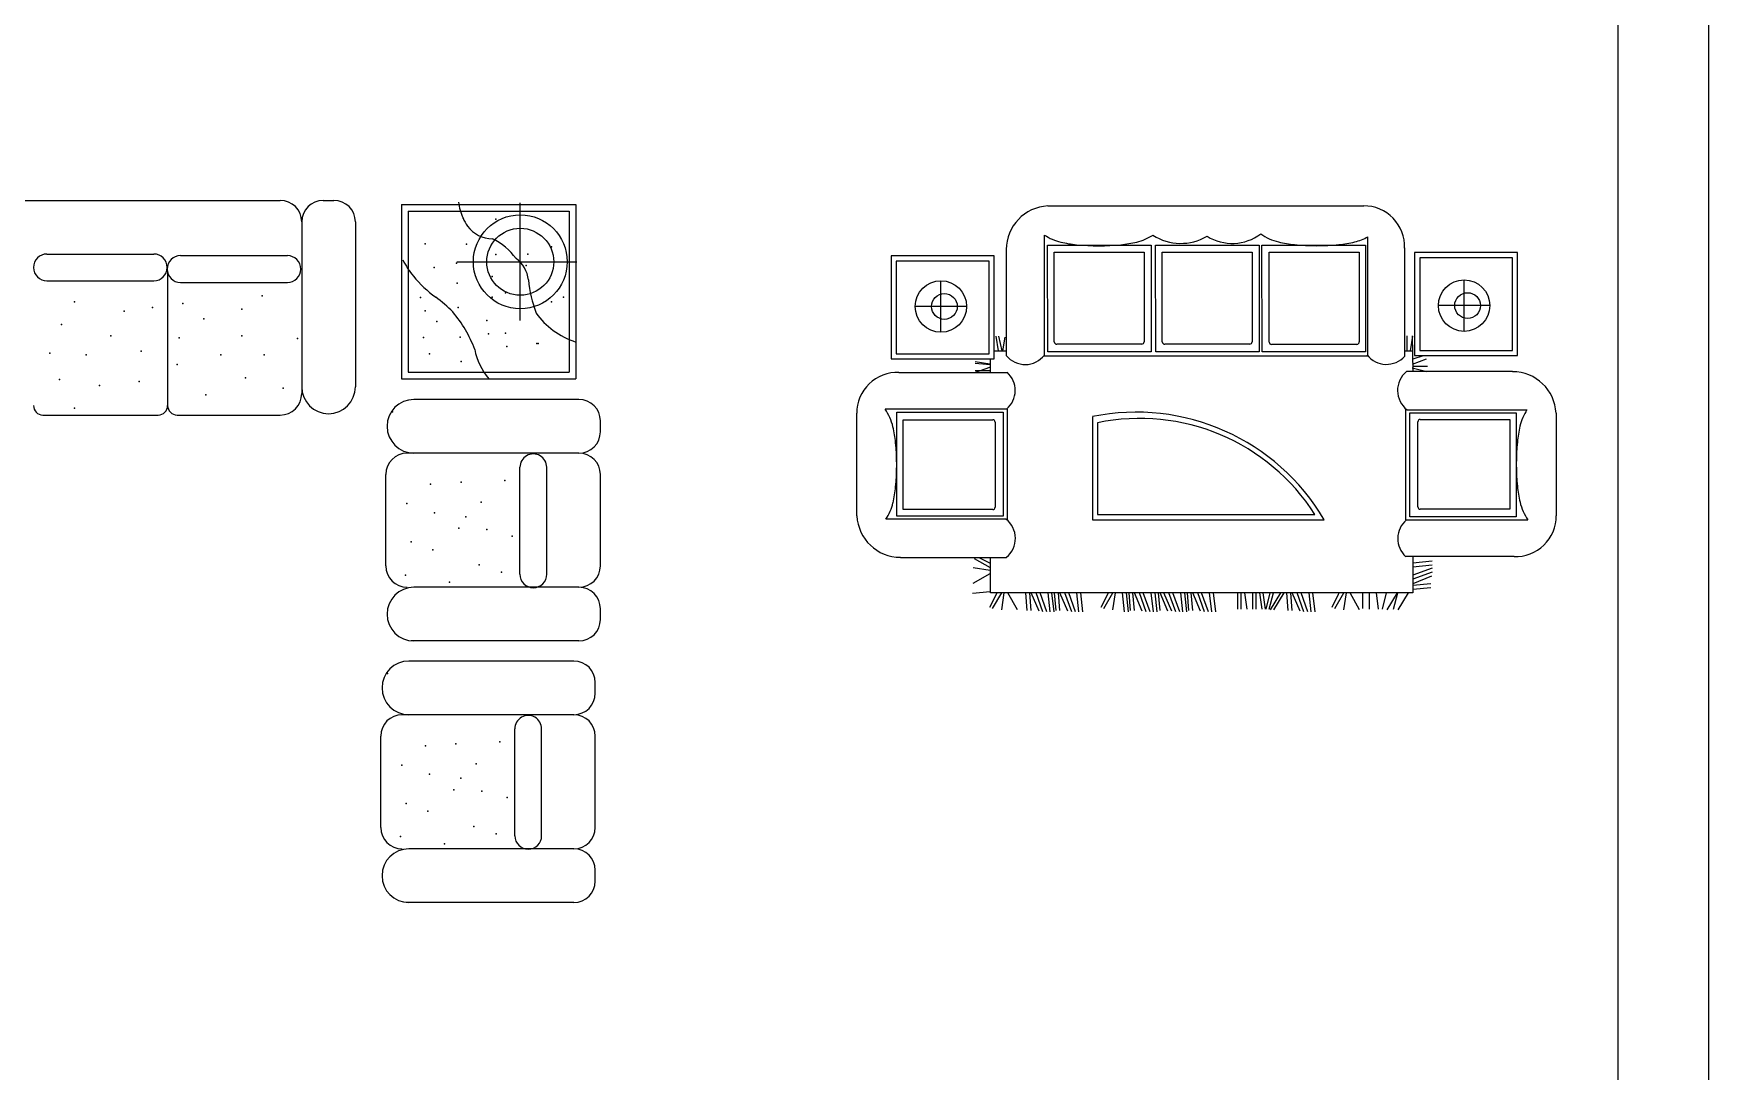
# Model space of a CAD drawing. Header units: inches. Extents: x -0.4 to 42.1, y 14 to 38.8.
# Drawn here: x 14.36 to 20.6, y 23.3 to 27.17 of the extents above; entities that cross this region are included whole.
import ezdxf

# ---------------------------------------------------------------- set-up
doc = ezdxf.new("R2010")
doc.units = ezdxf.units.IN
doc.header["$MEASUREMENT"] = 0
for name, color, linetype in [('02', 2, 'Continuous'), ('1', 1, 'Continuous'), ('4', 4, 'Continuous'), ('kadrbm', 4, 'Continuous')]:
    doc.layers.add(name, color=color, linetype=linetype)

# ---------------------------------------------------------------- blocks, each defined once
blk = doc.blocks.new('kadrbm')
at = {"layer": 'kadrbm', "color": 4}
blk.add_lwpolyline([(0, 0), (0, 24.7972), (21, 24.7972), (21, 0), (0, 0)], close=True, dxfattribs=at)
blk.add_lwpolyline([(20.6631, 0.3257), (20.6631, 24.4603), (0.3369, 24.4603), (0.3369, 0.3257), (20.6631, 0.3257)], dxfattribs=at)

msp = doc.modelspace()

# ---------------------------------------------------------------- linework, layer by layer
at = {"layer": '02'}
for p, q in [((13.9361, 26.5447), (15.2761, 26.5447)), ((15.4361, 26.5447), (15.4761, 26.5447)), ((15.7273, 26.5298), (15.7273, 25.8798)), ((15.7273, 26.5298), (16.3773, 26.5298)), ((16.1706, 26.0965), (16.1706, 26.5351)), ((16.3773, 26.5298), (16.3773, 25.8798)), ((15.3561, 26.4647), (15.3561, 25.8247)), ((15.5561, 26.4647), (15.5561, 25.8497)), ((18.1365, 26.3777), (18.5218, 26.3778)), ((18.1367, 25.98), (18.1365, 26.3777)), ((18.5218, 26.3778), (18.522, 25.9802)), ((18.5391, 26.3777), (18.9245, 26.3778)), ((18.5393, 25.98), (18.5391, 26.3777)), ((18.9245, 26.3778), (18.9247, 25.9802)), ((18.9354, 26.3777), (19.3208, 26.3778)), ((18.9356, 25.98), (18.9354, 26.3777)), ((19.3208, 26.3778), (19.321, 25.9802)), ((14.4061, 26.3447), (14.8046, 26.3447)), ((14.9042, 26.3387), (15.3026, 26.3387)), ((15.9336, 26.3158), (16.3809, 26.3158)), ((14.4061, 26.2447), (14.8046, 26.2447)), ((14.8561, 26.2749), (14.8561, 25.7797)), ((14.9042, 26.2387), (15.3026, 26.2387)), ((17.7386, 26.0533), (17.7385, 26.2453)), ((19.6889, 26.0566), (19.6887, 26.2486)), ((17.8346, 26.1494), (17.6426, 26.1492)), ((19.7848, 26.1527), (19.5928, 26.1525)), ((18.522, 25.9802), (18.1367, 25.98)), ((18.9247, 25.9802), (18.5393, 25.98)), ((19.321, 25.9802), (18.9356, 25.98)), ((19.3303, 25.9638), (18.121, 25.9638)), ((15.7273, 25.8798), (16.3773, 25.8798)), ((16.3893, 25.8027), (15.7743, 25.8027)), ((14.3911, 25.7447), (14.8211, 25.7447)), ((14.8911, 25.7447), (15.2761, 25.7447)), ((17.5741, 25.7554), (17.9706, 25.7554)), ((17.5741, 25.3674), (17.5741, 25.7554)), ((17.9706, 25.7554), (17.9706, 25.3674)), ((17.9855, 25.7669), (17.9855, 25.353)), ((19.4716, 25.3538), (19.4716, 25.7677)), ((19.4865, 25.3653), (19.4865, 25.7533)), ((19.4865, 25.7533), (19.8831, 25.7533)), ((19.8831, 25.7533), (19.8831, 25.3653)), ((16.4693, 25.6827), (16.4693, 25.7227)), ((16.3893, 25.6027), (15.7493, 25.6027)), ((16.1693, 25.1513), (16.1693, 25.5498)), ((16.2693, 25.1513), (16.2693, 25.5498)), ((15.6693, 25.1827), (15.6693, 25.5227)), ((16.4693, 25.1827), (16.4693, 25.5227)), ((17.9706, 25.3674), (17.5741, 25.3674)), ((19.8831, 25.3653), (19.4865, 25.3653)), ((16.3893, 25.1027), (15.7743, 25.1027)), ((16.4693, 24.9827), (16.4693, 25.0227)), ((16.3893, 24.9027), (15.7643, 24.9027)), ((16.3703, 24.828), (15.7553, 24.828)), ((16.4503, 24.708), (16.4503, 24.748)), ((16.3703, 24.628), (15.7303, 24.628)), ((15.6503, 24.208), (15.6503, 24.548)), ((16.1503, 24.1766), (16.1503, 24.5751)), ((16.2503, 24.1766), (16.2503, 24.5751)), ((16.4503, 24.208), (16.4503, 24.548)), ((16.3703, 24.128), (15.7553, 24.128)), ((16.4503, 24.008), (16.4503, 24.048)), ((16.3703, 23.928), (15.7453, 23.928))]:
    msp.add_line(p, q, dxfattribs=at)
for centre, radius in [((16.1706, 26.3158), 0.1748), ((17.7516, 26.1493), 0.048), ((19.7019, 26.1526), 0.048)]:
    msp.add_circle(centre, radius, dxfattribs=at)
for centre, radius, start, end in [((15.2761, 26.4647), 0.08, 0, 90), ((15.4361, 26.4647), 0.08, 90, 180), ((15.4761, 26.4647), 0.08, 0, 90), ((14.4061, 26.2947), 0.05, 90, 270), ((14.8046, 26.2947), 0.05, 270, 89.99996), ((14.9042, 26.2887), 0.05, 90, 270), ((15.3026, 26.2887), 0.05, 270, 89.99996), ((15.4561, 25.8497), 0.1, 180, 359.99998), ((15.2761, 25.8247), 0.08, 270, 0), ((15.7743, 25.7027), 0.1, 90, 270), ((16.3893, 25.7227), 0.08, 0, 90), ((14.3911, 25.7797), 0.035, 180, 270), ((14.8211, 25.7797), 0.035, 270, 0), ((14.8911, 25.7797), 0.035, 180, 270), ((16.3893, 25.6827), 0.08, 270, 0), ((15.7493, 25.5227), 0.08, 90, 180), ((16.2193, 25.5498), 0.05, 0, 180.00002), ((16.3893, 25.5227), 0.08, 0, 90), ((15.7493, 25.1827), 0.08, 180, 270), ((16.3893, 25.1827), 0.08, 270, 0), ((15.7743, 25.0027), 0.1, 90, 270), ((16.2193, 25.1513), 0.05, 180, 359.99998), ((16.3893, 25.0227), 0.08, 0, 90), ((16.3893, 24.9827), 0.08, 270, 0), ((15.7553, 24.728), 0.1, 90, 270), ((16.3703, 24.748), 0.08, 0, 90), ((16.3703, 24.708), 0.08, 270, 0), ((15.7303, 24.548), 0.08, 90, 180), ((16.2003, 24.5751), 0.05, 0, 180.00002), ((16.3703, 24.548), 0.08, 0, 90), ((15.7303, 24.208), 0.08, 180, 270), ((16.2003, 24.1766), 0.05, 180, 359.99998), ((16.3703, 24.208), 0.08, 270, 0), ((15.7553, 24.028), 0.1, 90, 270), ((16.3703, 24.048), 0.08, 0, 90), ((16.3703, 24.008), 0.08, 270, 0)]:
    msp.add_arc(centre, radius, start, end, dxfattribs=at)
for p in [(15.9572, 26.4785), (16.0795, 26.475), (15.816, 26.3832), (15.9704, 26.3809), (16.2874, 26.3721), (15.8492, 26.2944), (15.9324, 26.311), (16.0795, 26.3432), (16.1924, 26.3018), (16.1986, 26.3443), (15.9358, 26.2363), (16.0655, 26.2611), (14.5096, 26.1671), (15.2085, 26.189), (15.7987, 26.1831), (16.0655, 26.1834), (16.1155, 26.2), (16.2865, 26.1663), (16.3317, 26.1834), (14.6937, 26.1316), (14.8, 26.1458), (14.9133, 26.16), (14.9912, 26.1033), (15.1329, 26.1387), (15.816, 26.1335), (15.9395, 26.1459), (14.46, 26.082), (14.6442, 26.0395), (15.1329, 26.0395), (15.8602, 26.0929), (16.0461, 26.0974), (16.0516, 26.0474), (16.1155, 26.0502), (14.4175, 25.9757), (14.7575, 25.9828), (14.8991, 26.0324), (15.3403, 26.0304), (15.8104, 26.0336), (15.9468, 26.0347), (16.121, 26.0003), (16.2319, 26.0114), (16.2375, 26.0114), (14.5521, 25.9686), (14.8921, 25.9332), (15.055, 25.9686), (15.2166, 25.9686), (15.8326, 25.9725), (15.9505, 25.9444), (14.4529, 25.8765), (14.6017, 25.8552), (14.7504, 25.8694), (15.147, 25.8835), (14.9983, 25.8198), (15.2865, 25.8449), (14.5096, 25.7701), (15.6948, 25.7561), (15.8365, 25.487), (15.9499, 25.4941), (16.1129, 25.5011), (15.748, 25.4147), (16.0249, 25.4201), (15.8507, 25.3807), (15.9682, 25.3658), (15.9416, 25.3232), (16.0464, 25.3178), (16.1405, 25.2936), (15.7641, 25.2721), (15.8448, 25.2425), (16.0168, 25.186), (15.7426, 25.1483), (15.9066, 25.1214), (16.1002, 25.1591), (15.6757, 24.7814), (15.8175, 24.5123), (15.9309, 24.5194), (16.0939, 24.5265), (15.729, 24.44), (16.0059, 24.4454), (15.8317, 24.4061), (15.9492, 24.3911), (15.7451, 24.2974), (15.9225, 24.3485), (16.0274, 24.3431), (16.1215, 24.3189), (15.8258, 24.2678), (15.7236, 24.1737), (15.9978, 24.2113), (16.0811, 24.1844), (15.8876, 24.1468)]:
    msp.add_point(p, dxfattribs=at)
at = {"layer": '1'}
for p, q in [((18.1371, 26.5238), (19.3148, 26.5244)), ((18.1247, 25.9682), (18.1244, 26.4154)), ((17.9823, 26.3614), (17.9823, 25.9663)), ((18.1611, 26.3515), (18.4958, 26.3516)), ((18.1613, 26.0175), (18.1611, 26.3515)), ((18.4958, 26.3516), (18.4959, 26.0177)), ((18.5638, 26.3515), (18.8984, 26.3516)), ((18.5639, 26.0175), (18.5638, 26.3515)), ((18.8984, 26.3516), (18.8986, 26.0177)), ((18.9621, 26.3512), (19.2979, 26.3513)), ((18.9622, 26.0168), (18.9621, 26.3512)), ((19.2979, 26.3513), (19.298, 26.0169)), ((19.3303, 25.9638), (19.3301, 26.4088)), ((19.4671, 26.3672), (19.4671, 25.9636)), ((19.5041, 26.35), (19.5041, 25.966)), ((19.8881, 26.35), (19.5041, 26.35)), ((19.8881, 25.966), (19.8881, 26.35)), ((17.5531, 26.3378), (17.5531, 25.9538)), ((17.9371, 26.3378), (17.5531, 26.3378)), ((17.5723, 26.3186), (17.5723, 25.973)), ((17.9179, 26.3186), (17.5723, 26.3186)), ((17.9179, 25.973), (17.9179, 26.3186)), ((17.9371, 25.9538), (17.9371, 26.3378)), ((19.5233, 26.3308), (19.5233, 25.9852)), ((19.8689, 26.3308), (19.5233, 26.3308)), ((19.8689, 25.9852), (19.8689, 26.3308)), ((17.9433, 26.039), (17.9524, 25.9843)), ((17.9533, 26.0382), (17.9655, 25.9841)), ((19.475, 26.0394), (19.475, 25.984)), ((19.4959, 26.0384), (19.4872, 25.9836)), ((19.4954, 26.0394), (19.4972, 25.9064)), ((17.9371, 25.984), (17.9823, 25.984)), ((17.9772, 26.0348), (17.9687, 25.984)), ((18.4871, 26.0089), (18.1701, 26.0087)), ((18.8898, 26.0089), (18.5727, 26.0087)), ((19.2892, 26.0081), (18.971, 26.008)), ((19.4671, 25.984), (19.4972, 25.984)), ((19.5233, 25.9852), (19.8689, 25.9852)), ((17.5531, 25.9538), (17.9371, 25.9538)), ((17.5723, 25.973), (17.9179, 25.973)), ((17.8667, 25.9447), (17.9214, 25.9354)), ((17.8667, 25.9374), (17.922, 25.9329)), ((17.869, 25.9047), (17.9212, 25.9235)), ((17.9231, 25.9038), (17.9231, 25.9538)), ((19.4956, 25.9201), (19.5496, 25.9074)), ((19.4966, 25.9339), (19.5483, 25.9539)), ((19.4973, 25.9274), (19.5528, 25.9274)), ((19.4985, 25.9543), (19.5376, 25.966)), ((19.5041, 25.966), (19.8881, 25.966)), ((17.5821, 25.9038), (17.9856, 25.9038)), ((17.8666, 25.9112), (17.9221, 25.9112)), ((19.8693, 25.9064), (19.4742, 25.9064)), ((17.4254, 25.3691), (17.4249, 25.7514)), ((17.9855, 25.7669), (17.5304, 25.7667)), ((17.5976, 25.7268), (17.9316, 25.727)), ((17.5978, 25.3921), (17.5976, 25.7268)), ((18.3033, 25.7386), (18.3033, 25.3546)), ((19.4761, 25.764), (19.9232, 25.7643)), ((19.5254, 25.7284), (19.8593, 25.7286)), ((19.8593, 25.7286), (19.8595, 25.3939)), ((20.0317, 25.7516), (20.0323, 25.3693)), ((17.9404, 25.7182), (17.9406, 25.4011)), ((18.3225, 25.716), (18.3225, 25.3738)), ((19.5167, 25.4026), (19.5166, 25.7196)), ((17.981, 25.3567), (17.5339, 25.3565)), ((17.9318, 25.3923), (17.5978, 25.3921)), ((18.3033, 25.3546), (19.1673, 25.3546)), ((18.3225, 25.3738), (19.1328, 25.3738)), ((19.4716, 25.3538), (19.9268, 25.354)), ((19.8595, 25.3939), (19.5255, 25.3938)), ((17.5879, 25.2143), (17.983, 25.2143)), ((17.8583, 25.1765), (17.9223, 25.1671)), ((17.8631, 25.2106), (17.9223, 25.1764)), ((17.88, 25.2143), (17.9223, 25.1932)), ((17.9231, 25.0826), (17.9231, 25.2143)), ((19.8751, 25.217), (19.4715, 25.217)), ((19.4972, 25.217), (19.4972, 25.0826)), ((19.5696, 25.2004), (19.4983, 25.1924)), ((19.5696, 25.1857), (19.4983, 25.1778)), ((19.5696, 25.1735), (19.4983, 25.148)), ((17.8583, 25.1179), (17.9223, 25.1535)), ((19.5696, 25.1589), (19.4983, 25.1333)), ((19.5671, 25.1443), (19.4983, 25.115)), ((19.5647, 25.115), (19.4983, 25.1095)), ((19.5647, 25.1004), (19.4983, 25.0948)), ((17.8558, 25.0814), (17.9223, 25.0869)), ((17.9214, 25.0283), (17.9486, 25.0826)), ((19.4972, 25.0826), (17.9231, 25.0826)), ((17.9312, 25.0234), (17.9654, 25.0826)), ((17.9653, 25.0186), (17.9747, 25.0826)), ((18.0239, 25.0186), (17.9883, 25.0826)), ((18.0604, 25.0161), (18.0549, 25.0826)), ((18.0751, 25.0161), (18.0695, 25.0826)), ((18.1043, 25.0137), (18.075, 25.0826)), ((18.119, 25.0113), (18.0934, 25.0826)), ((18.1336, 25.0113), (18.108, 25.0826)), ((18.1458, 25.0113), (18.1379, 25.0826)), ((18.1604, 25.0113), (18.1525, 25.0826)), ((18.1677, 25.0161), (18.1622, 25.0826)), ((18.1824, 25.0161), (18.1768, 25.0826)), ((18.2116, 25.0137), (18.1823, 25.0826)), ((18.2263, 25.0113), (18.2007, 25.0826)), ((18.2409, 25.0113), (18.2153, 25.0826)), ((18.2531, 25.0113), (18.2452, 25.0826)), ((18.2677, 25.0113), (18.2598, 25.0826)), ((18.336, 25.0283), (18.3632, 25.0826)), ((18.3458, 25.0234), (18.38, 25.0826)), ((18.3799, 25.0186), (18.3893, 25.0826)), ((18.4234, 25.0113), (18.4154, 25.0826)), ((18.438, 25.0113), (18.4301, 25.0826)), ((18.4453, 25.0161), (18.4398, 25.0826)), ((18.4599, 25.0161), (18.4544, 25.0826)), ((18.4892, 25.0137), (18.4599, 25.0826)), ((18.5038, 25.0113), (18.4783, 25.0826)), ((18.5185, 25.0113), (18.4929, 25.0826)), ((18.5307, 25.0113), (18.5227, 25.0826)), ((18.5453, 25.0113), (18.5374, 25.0826)), ((18.5555, 25.0161), (18.5499, 25.0826)), ((18.5848, 25.0137), (18.5555, 25.0826)), ((18.5994, 25.0137), (18.5701, 25.0826)), ((18.614, 25.0113), (18.5884, 25.0826)), ((18.6286, 25.0113), (18.6031, 25.0826)), ((18.6408, 25.0113), (18.6329, 25.0826)), ((18.6555, 25.0113), (18.6475, 25.0826)), ((18.6628, 25.0161), (18.6572, 25.0826)), ((18.6774, 25.0161), (18.6719, 25.0826)), ((18.7067, 25.0137), (18.6774, 25.0826)), ((18.7213, 25.0113), (18.6957, 25.0826)), ((18.7359, 25.0113), (18.7104, 25.0826)), ((18.7481, 25.0113), (18.7402, 25.0826)), ((18.7628, 25.0113), (18.7548, 25.0826)), ((18.8457, 25.021), (18.8457, 25.0826)), ((18.8579, 25.021), (18.8579, 25.0826)), ((18.8798, 25.021), (18.8716, 25.0826)), ((18.9018, 25.021), (18.9018, 25.0826)), ((18.914, 25.021), (18.914, 25.0826)), ((18.9359, 25.021), (18.9277, 25.0826)), ((18.9481, 25.021), (18.9399, 25.0826)), ((18.9506, 25.021), (18.966, 25.0826)), ((18.9627, 25.021), (18.9782, 25.0826)), ((18.9676, 25.0186), (19.0061, 25.0826)), ((18.9798, 25.0186), (19.0182, 25.0826)), ((19.0335, 25.0161), (19.0279, 25.0826)), ((19.0481, 25.0161), (19.0426, 25.0826)), ((19.0774, 25.0137), (19.0481, 25.0826)), ((19.092, 25.0113), (19.0664, 25.0826)), ((19.1066, 25.0113), (19.081, 25.0826)), ((19.1188, 25.0113), (19.1109, 25.0826)), ((19.1335, 25.0113), (19.1255, 25.0826)), ((19.1969, 25.0283), (19.2212, 25.077)), ((19.2066, 25.0234), (19.2409, 25.0826)), ((19.2212, 25.077), (19.2235, 25.0826)), ((19.2408, 25.0186), (19.2502, 25.0826)), ((19.2993, 25.0186), (19.2637, 25.0826)), ((19.31, 25.0795), (19.31, 25.024)), ((19.3359, 25.021), (19.3359, 25.0826)), ((19.37, 25.021), (19.3618, 25.0826)), ((19.3846, 25.021), (19.4, 25.0826)), ((19.4017, 25.0186), (19.4401, 25.0826)), ((19.4261, 25.021), (19.4415, 25.0826)), ((19.4432, 25.0186), (19.4816, 25.0826))]:
    msp.add_line(p, q, dxfattribs=at)
for centre in [(17.7386, 26.1493), (19.6888, 26.1526)]:
    msp.add_circle(centre, 0.096, dxfattribs=at)
for centre, radius, start, end in [((18.1449, 26.3615), 0.1625, 92.74923, 180.02849), ((19.3149, 26.372), 0.1524, 358.17906, 90.02849), ((18.2294, 26.5758), 0.1916, 236.80956, 256.7258), ((18.4247, 26.5758), 0.1916, 283.33118, 303.24645), ((18.6329, 26.576), 0.1916, 237.12392, 300.66789), ((18.8243, 26.5618), 0.1774, 238.14237, 306.85526), ((19.0416, 26.5762), 0.1916, 234.65208, 256.7258), ((18.2878, 26.8236), 0.4463, 256.7258, 264.43498), ((18.3267, 27.2226), 0.8472, 264.43498, 275.622), ((18.366, 26.8237), 0.4463, 275.622, 283.33118), ((19.1, 26.824), 0.4463, 256.7258, 264.43498), ((19.1389, 27.223), 0.8472, 264.43498, 275.622), ((19.1782, 26.8241), 0.4463, 275.622, 283.33118), ((19.2369, 26.5763), 0.1916, 283.33118, 299.08476), ((18.1701, 26.0175), 0.0088, 180.02849, 270.02849), ((18.4871, 26.0177), 0.0088, 270.02849, 0.02849), ((18.5727, 26.0175), 0.0088, 180.02849, 270.02849), ((18.8898, 26.0177), 0.0088, 270.02849, 0.02849), ((18.971, 26.0168), 0.0088, 180.02849, 270.02849), ((19.2892, 26.0169), 0.0088, 270.02849, 0.02849), ((18.0527, 26.0236), 0.0907, 219.12038, 322.4366), ((19.3996, 26.0242), 0.0907, 217.62038, 318.27357), ((17.5772, 25.7515), 0.1524, 88.17906, 180.02849), ((17.925, 25.8362), 0.0907, 310.17441, 48.27357), ((19.5314, 25.836), 0.0907, 129.12038, 232.4366), ((19.8693, 25.7438), 0.1625, 2.74923, 90.02849), ((17.3734, 25.6567), 0.1916, 13.33118, 35.01804), ((17.3733, 25.8649), 0.1916, 327.12392, 327.4362), ((17.9316, 25.7182), 0.0088, 0.02849, 90.02849), ((18.4666, 24.9422), 0.813, 30.48117, 101.59385), ((18.4794, 24.9565), 0.7755, 32.56817, 101.70099), ((19.5254, 25.7196), 0.0088, 90.02849, 180.02849), ((20.0836, 25.6594), 0.1916, 146.80956, 166.7258), ((17.1256, 25.598), 0.4463, 5.622, 13.33118), ((20.3315, 25.6009), 0.4463, 166.7258, 174.43498), ((16.7267, 25.5587), 0.8472, 354.43498, 5.622), ((20.7305, 25.562), 0.8472, 174.43498, 185.622), ((17.1257, 25.5198), 0.4463, 346.7258, 354.43498), ((20.3315, 25.5227), 0.4463, 185.622, 193.33118), ((17.3735, 25.4614), 0.1916, 326.80956, 346.7258), ((20.0837, 25.464), 0.1916, 193.33118, 215.01804), ((17.5878, 25.3769), 0.1625, 182.74923, 270.02849), ((17.9318, 25.4011), 0.0088, 270.02849, 0.02849), ((17.9257, 25.2848), 0.0907, 309.12038, 52.4366), ((19.5321, 25.2845), 0.0907, 130.17441, 228.27357), ((19.5255, 25.4026), 0.0088, 180.02849, 270.02849), ((19.8799, 25.3693), 0.1524, 268.17906, 0.02849), ((20.0838, 25.2558), 0.1916, 147.12392, 147.4362)]:
    msp.add_arc(centre, radius, start, end, dxfattribs=at)
at = {"layer": '4'}
for p, q in [((15.7523, 26.5048), (15.7523, 25.9048)), ((15.7523, 26.5048), (16.3523, 26.5048)), ((16.3523, 26.5048), (16.3523, 25.9048)), ((15.7523, 25.9048), (16.3523, 25.9048))]:
    msp.add_line(p, q, dxfattribs=at)
msp.add_circle((16.1706, 26.3158), 0.1248, dxfattribs=at)
for centre, radius, start, end in [((16.1725, 26.5715), 0.2346, 188.12788, 203.37459), ((16.1008, 26.5405), 0.1564, 203.37459, 215.96641), ((16.0665, 26.5157), 0.1141, 215.96641, 270.34388), ((15.9592, 26.1837), 0.2432, 36.45483, 63.62596), ((16.0394, 26.482), 0.3459, 207.46261, 219.4558), ((16.0883, 26.2363), 0.1134, 6.10159, 54.1315), ((16.1242, 26.5517), 0.4556, 219.4558, 233.83599), ((16.6503, 26.2885), 0.451, 185.11293, 201.27824), ((15.5429, 25.7565), 0.5294, 44.69105, 53.83599), ((15.5673, 25.8293), 0.4622, 20.25573, 40.38786), ((16.4397, 26.2663), 0.2529, 214.0039, 234.64635), ((16.4893, 26.3362), 0.3386, 234.64635, 250.67848), ((16.2426, 26.0379), 0.2466, 191.35284, 219.85748)]:
    msp.add_arc(centre, radius, start, end, dxfattribs=at)

# ---------------------------------------------------------------- block references
at = {"layer": 'kadrbm'}
msp.add_blockref('kadrbm', (-0.4001, 13.9716), dxfattribs=at)

doc.saveas('drawing.dxf')
